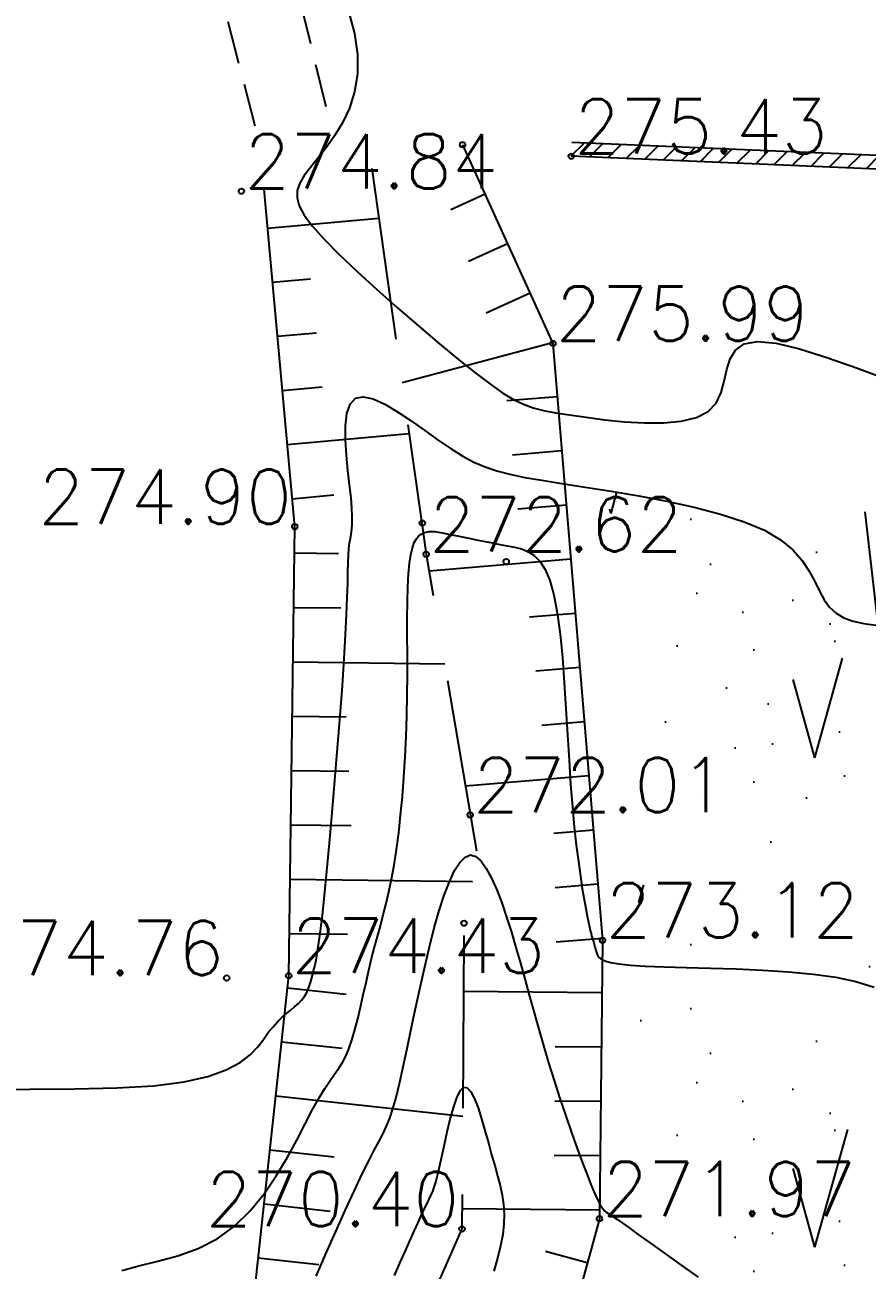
# Model space of a CAD drawing. Extents: x 524954 to 526204, y 9523489 to 9524010.
# Drawn here: x 525592.98 to 525608.46, y 9523637.59 to 9523660.49 of the extents above; entities that cross this region are included whole.
import ezdxf
from ezdxf.enums import TextEntityAlignment as Align

# ---------------------------------------------------------------- set-up
doc = ezdxf.new("R2010")
doc.units = 0
doc.header["$PDMODE"] = 33
doc.header["$PDSIZE"] = 0.1
doc.linetypes.add('CACHE2', pattern=[4.7625, 3.175, -1.5875])
for name, color, linetype in [('Bas_Talus', 40, 'CACHE2'), ('Caniveau', 5, 'CACHE2'), ('Cloture', 7, 'Continuous'), ('CN_01_00', 3, 'Continuous'), ('CN_02_00', 4, 'Continuous'), ('CN_05_00', 6, 'Continuous'), ('Haut_Talus', 30, 'Continuous'), ('Murs', 1, 'Continuous'), ('Talus', 2, 'Continuous'), ('TopoAlt', 3, 'Continuous'), ('TOPOJIS', 7, 'Continuous'), ('Végétation_Plantation', 70, 'Continuous')]:
    doc.layers.add(name, color=color, linetype=linetype)
doc.styles.add('Simplex 1.0', font='Simplex.shx', dxfattribs={"width": 0.99, "height": 1})

# ---------------------------------------------------------------- blocks, each defined once
blk = doc.blocks.new('TCPOINT M')
at = {"color": 0}
blk.add_point((0, 0), dxfattribs=at)
at = {"layer": 'TopoAlt', "style": 'Simplex 1.0', "width": 0.99}
blk.add_attdef('ALT', (0.15, 0.15), '', height=1, dxfattribs=at)

msp = doc.modelspace()

# ---------------------------------------------------------------- hatches: boundary and pattern name
at = {"layer": 'Murs'}
h = msp.add_hatch(dxfattribs=at)
h.set_pattern_fill('_U', color=256, scale=0.25, angle=45, style=0, pattern_type=0)
h.set_pattern_definition([(45, (0, 0), (-0.1767766952966, 0.1767766952966), [])])
h.paths.add_polyline_path([(525642.364, 9523653.203), (525623.111, 9523657.215), (525615.146, 9523657.565), (525603.024, 9523658.078), (525603.035, 9523658.328), (525615.157, 9523657.814), (525623.142, 9523657.463), (525642.415, 9523653.447)])
at = {"layer": 'Végétation_Plantation', "linetype": 'CACHE2', "ltscale": 0.5}
h = msp.add_hatch(dxfattribs=at)
h.set_pattern_fill('BROUSS', color=256, scale=1.5, style=0)
h.set_pattern_definition([(74.475889, (0, 0), (-3.750000001, 13.500000005), [2.25, -11.761156275]), (74.475889, (3.75, 4.5), (-3.750000001, 13.500000005), [2.25, -11.761156275]), (74.475889, (7.5, 9), (-3.750000001, 13.500000005), [2.25, -11.761156275]), (105.524111, (0, 0), (-7.500000003, 4e-10), [1.5, -12.511156275]), (105.524111, (3.75, 4.5), (-7.500000003, 4e-10), [1.5, -12.511156275]), (105.524111, (7.5, 9), (-7.500000003, 4e-10), [1.5, -12.511156275]), (0, (0.453, 0.484), (3.75, 4.5), [0, -7.5]), (0, (1.468, 1.072), (3.75, 4.5), [0, -7.5]), (0, (1.1713, 1.8804), (3.75, 4.5), [0, -7.5]), (0, (2.327, 1.9907), (3.75, 4.5), [0, -7.5]), (0, (1.64, 3.7912), (3.75, 4.5), [0, -7.5]), (0, (0.3684, 2.1545), (3.75, 4.5), [0, -7.5]), (0, (0.281, 2.4684), (3.75, 4.5), [0, -7.5]), (0, (0.0314, 3.7912), (3.75, 4.5), [0, -7.5]), (0, (-0.7807, 0.2634), (3.75, 4.5), [0, -7.5]), (0, (-0.8588, 0.9984), (3.75, 4.5), [0, -7.5]), (0, (-1.468, 0.19), (3.75, 4.5), [0, -7.5]), (0, (-1.624, 1.2924), (3.75, 4.5), [0, -7.5]), (0, (-1.1242, 1.9905), (3.75, 4.5), [0, -7.5]), (0, (-1.3274, 2.6888), (3.75, 4.5), [0, -7.5]), (0, (-1.9207, 3.5707), (3.75, 4.5), [0, -7.5]), (0, (-0.406, 2.9085), (3.75, 4.5), [0, -7.5]), (0, (-2.53, 2.064), (3.75, 4.5), [0, -7.5]), (0, (-2.7485, 0.6675), (3.75, 4.5), [0, -7.5]), (0, (-1.1235, -0.4347), (3.75, 4.5), [0, -7.5]), (0, (-0.156, -0.7287), (3.75, 4.5), [0, -7.5]), (0, (-0.812, -1.537), (3.75, 4.5), [0, -7.5]), (0, (1.5774, -1.4635), (3.75, 4.5), [0, -7.5]), (0, (0.5466, -0.3245), (3.75, 4.5), [0, -7.5]), (0, (1.468, -0.104), (3.75, 4.5), [0, -7.5])])
edge = h.paths.add_edge_path()
edge.add_line((525603.708, 9523651.917), (525604.316, 9523643.682))
edge.add_line((525604.316, 9523643.682), (525604.258, 9523638.43))
edge.add_line((525604.258, 9523638.43), (525602.189, 9523630.893))
edge.add_line((525602.189, 9523630.893), (525600.46, 9523615.84))
edge.add_line((525600.46, 9523615.84), (525600.246, 9523608.403))
edge.add_line((525600.246, 9523608.403), (525608.91, 9523600.84))
edge.add_line((525608.91, 9523600.84), (525613.364, 9523595.903))
edge.add_line((525613.364, 9523595.903), (525618.862, 9523592.168))
edge.add_line((525618.862, 9523592.168), (525621.565, 9523591.927))
edge.add_line((525621.565, 9523591.927), (525622.564, 9523594.28))
edge.add_line((525622.564, 9523594.28), (525620.711, 9523597.954))
edge.add_line((525620.711, 9523597.954), (525616.544, 9523601.433))
edge.add_line((525616.544, 9523601.433), (525615.815, 9523602.539))
edge.add_line((525615.815, 9523602.539), (525614.269, 9523607.932))
edge.add_line((525614.269, 9523607.932), (525614.127, 9523611.871))
edge.add_line((525614.127, 9523611.871), (525613.362, 9523616.707))
edge.add_line((525613.362, 9523616.707), (525613.37, 9523620.459))
edge.add_line((525613.37, 9523620.459), (525613.416, 9523620.919))
edge.add_line((525613.416, 9523620.919), (525610.77, 9523625.896))
edge.add_line((525610.77, 9523625.896), (525609.551, 9523629.318))
edge.add_line((525609.551, 9523629.318), (525608.776, 9523630.898))
edge.add_line((525608.776, 9523630.898), (525609.025, 9523636.424))
edge.add_line((525609.025, 9523636.424), (525608.54, 9523644.276))
edge.add_line((525608.54, 9523644.276), (525607.714, 9523651.451))
edge.add_line((525607.714, 9523651.451), (525603.758, 9523651.916))

# ---------------------------------------------------------------- linework, layer by layer
at = {"layer": 'Bas_Talus', "flags": 128}
msp.add_lwpolyline([(525599.357, 9523657.854), (525600.356, 9523650.755), (525601.3, 9523645.196), (525601.052, 9523643.968), (525601.014, 9523638.343), (525599.463, 9523634.839), (525598.397, 9523632.673), (525596.606, 9523627.292), (525596.086, 9523614.07), (525598.152, 9523606.809), (525601.835, 9523601.931), (525610.196, 9523596.063), (525612.906, 9523592.721), (525619.121, 9523587.29), (525620.98, 9523587.278), (525626.263, 9523584.629)], dxfattribs=at)
at = {"layer": 'Caniveau', "ltscale": 0.25, "flags": 128}
for points in [[(525597.213, 9523658.632), (525596.049, 9523663.095), (525593.299, 9523673.207), (525592.831, 9523675.844), (525591.953, 9523679.778), (525585.746, 9523702.035)], [(525598.516, 9523658.987), (525597.291, 9523663.969), (525593.69, 9523678.437), (525593.3, 9523679.958), (525593.033, 9523681.042)]]:
    msp.add_lwpolyline(points, dxfattribs=at)
at = {"layer": 'Cloture', "flags": 128}
for points in [[(525642.415, 9523653.447), (525623.142, 9523657.463), (525615.157, 9523657.814), (525603.035, 9523658.328)], [(525642.415, 9523653.447), (525623.142, 9523657.463), (525615.157, 9523657.814), (525603.035, 9523658.328)], [(525642.364, 9523653.203), (525623.111, 9523657.215), (525615.146, 9523657.565), (525603.024, 9523658.078)]]:
    msp.add_lwpolyline(points, dxfattribs=at)
at = {"layer": 'CN_01_00', "flags": 128}
for points, elevation in [([(525594.758, 9523637.582), (525595.069, 9523637.665), (525595.419, 9523637.75), (525595.789, 9523637.852), (525596.16, 9523637.985), (525596.513, 9523638.163), (525596.833, 9523638.397), (525597.119, 9523638.677), (525597.374, 9523638.989), (525597.599, 9523639.32), (525597.799, 9523639.654), (525597.975, 9523639.979), (525598.13, 9523640.279), (525598.266, 9523640.542), (525598.387, 9523640.757), (525598.494, 9523640.93), (525598.588, 9523641.072), (525598.672, 9523641.192), (525598.747, 9523641.3), (525598.814, 9523641.407), (525598.876, 9523641.523), (525598.934, 9523641.658), (525598.99, 9523641.819), (525599.043, 9523642.004), (525599.096, 9523642.207), (525599.147, 9523642.424), (525599.198, 9523642.649), (525599.249, 9523642.876), (525599.3, 9523643.102), (525599.352, 9523643.32), (525599.405, 9523643.527), (525599.459, 9523643.726), (525599.513, 9523643.923), (525599.567, 9523644.122), (525599.619, 9523644.328), (525599.671, 9523644.546), (525599.72, 9523644.781), (525599.766, 9523645.039), (525599.81, 9523645.322), (525599.85, 9523645.629), (525599.886, 9523645.956), (525599.918, 9523646.3), (525599.946, 9523646.659), (525599.969, 9523647.027), (525599.986, 9523647.403), (525599.999, 9523647.783), (525600.006, 9523648.163), (525600.009, 9523648.538), (525600.009, 9523648.904), (525600.008, 9523649.253), (525600.008, 9523649.583), (525600.011, 9523649.886), (525600.017, 9523650.158), (525600.028, 9523650.394), (525600.046, 9523650.59), (525600.071, 9523650.748), (525600.101, 9523650.873), (525600.136, 9523650.969), (525600.175, 9523651.04), (525600.216, 9523651.091), (525600.261, 9523651.126), (525600.307, 9523651.15), (525600.354, 9523651.165), (525600.403, 9523651.173), (525600.456, 9523651.175), (525600.515, 9523651.172), (525600.58, 9523651.163), (525600.653, 9523651.15), (525600.735, 9523651.134), (525600.829, 9523651.114), (525600.934, 9523651.092), (525601.049, 9523651.068), (525601.173, 9523651.043), (525601.303, 9523651.017), (525601.438, 9523650.99), (525601.575, 9523650.964), (525601.712, 9523650.938), (525601.848, 9523650.913), (525601.98, 9523650.889), (525602.107, 9523650.857), (525602.228, 9523650.809), (525602.342, 9523650.735), (525602.448, 9523650.627), (525602.544, 9523650.476), (525602.63, 9523650.272), (525602.704, 9523650.007), (525602.766, 9523649.675), (525602.817, 9523649.287), (525602.86, 9523648.855), (525602.895, 9523648.393), (525602.926, 9523647.915), (525602.955, 9523647.435), (525602.983, 9523646.965), (525603.012, 9523646.52), (525603.044, 9523646.111), (525603.08, 9523645.738), (525603.116, 9523645.402), (525603.154, 9523645.102), (525603.191, 9523644.836), (525603.226, 9523644.603), (525603.26, 9523644.403), (525603.29, 9523644.236), (525603.316, 9523644.098), (525603.338, 9523643.988), (525603.357, 9523643.9), (525603.373, 9523643.832), (525603.387, 9523643.779), (525603.399, 9523643.738), (525603.409, 9523643.704), (525603.419, 9523643.673), (525603.428, 9523643.643), (525603.437, 9523643.612), (525603.445, 9523643.58), (525603.454, 9523643.548), (525603.463, 9523643.516), (525603.472, 9523643.483), (525603.482, 9523643.449), (525603.492, 9523643.414), (525603.505, 9523643.379), (525603.527, 9523643.345), (525603.569, 9523643.31), (525603.639, 9523643.278), (525603.746, 9523643.248), (525603.901, 9523643.221), (525604.111, 9523643.198), (525604.386, 9523643.179), (525604.732, 9523643.165), (525605.136, 9523643.154), (525605.583, 9523643.143), (525606.055, 9523643.127), (525606.539, 9523643.106), (525607.016, 9523643.075), (525607.472, 9523643.032), (525607.89, 9523642.973), (525608.26, 9523642.896), (525608.592, 9523642.792)], 273), ([(525599.773, 9523637.485), (525599.874, 9523637.714), (525599.968, 9523637.928), (525600.055, 9523638.126), (525600.135, 9523638.305), (525600.206, 9523638.465), (525600.269, 9523638.604), (525600.324, 9523638.72), (525600.371, 9523638.813), (525600.41, 9523638.891), (525600.444, 9523638.96), (525600.475, 9523639.031), (525600.505, 9523639.11), (525600.534, 9523639.207), (525600.566, 9523639.329), (525600.602, 9523639.485), (525600.644, 9523639.679), (525600.691, 9523639.9), (525600.742, 9523640.133), (525600.797, 9523640.363), (525600.856, 9523640.574), (525600.917, 9523640.753), (525600.981, 9523640.883), (525601.045, 9523640.949), (525601.111, 9523640.942), (525601.177, 9523640.868), (525601.243, 9523640.74), (525601.309, 9523640.57), (525601.373, 9523640.37), (525601.437, 9523640.152), (525601.499, 9523639.928), (525601.559, 9523639.71), (525601.617, 9523639.508), (525601.669, 9523639.319), (525601.715, 9523639.141), (525601.752, 9523638.968), (525601.777, 9523638.796), (525601.789, 9523638.621), (525601.785, 9523638.438), (525601.763, 9523638.244), (525601.721, 9523638.035), (525601.665, 9523637.809), (525601.599, 9523637.567)], 271)]:
    msp.add_lwpolyline(points, dxfattribs=dict(at, elevation=elevation))
at = {"layer": 'CN_02_00', "flags": 128}
for points, elevation in [([(525592.234, 9523640.902), (525593.067, 9523640.913), (525593.891, 9523640.921), (525594.664, 9523640.939), (525595.345, 9523640.979), (525595.902, 9523641.05), (525596.34, 9523641.149), (525596.678, 9523641.269), (525596.933, 9523641.404), (525597.12, 9523641.547), (525597.258, 9523641.691), (525597.363, 9523641.829), (525597.452, 9523641.956), (525597.539, 9523642.065), (525597.625, 9523642.159), (525597.71, 9523642.24), (525597.792, 9523642.311), (525597.87, 9523642.375), (525597.943, 9523642.435), (525598.008, 9523642.493), (525598.065, 9523642.553), (525598.113, 9523642.616), (525598.153, 9523642.683), (525598.185, 9523642.752), (525598.212, 9523642.823), (525598.234, 9523642.894), (525598.253, 9523642.964), (525598.27, 9523643.032), (525598.286, 9523643.098), (525598.302, 9523643.162), (525598.319, 9523643.234), (525598.338, 9523643.325), (525598.359, 9523643.447), (525598.384, 9523643.612), (525598.413, 9523643.831), (525598.446, 9523644.115), (525598.484, 9523644.477), (525598.528, 9523644.923), (525598.577, 9523645.438), (525598.627, 9523646.001), (525598.678, 9523646.593), (525598.727, 9523647.193), (525598.773, 9523647.781), (525598.814, 9523648.337), (525598.848, 9523648.84), (525598.873, 9523649.276), (525598.891, 9523649.646), (525598.904, 9523649.958), (525598.912, 9523650.216), (525598.917, 9523650.429), (525598.922, 9523650.603), (525598.928, 9523650.745), (525598.936, 9523650.861), (525598.947, 9523650.958), (525598.961, 9523651.044), (525598.974, 9523651.128), (525598.986, 9523651.217), (525598.993, 9523651.32), (525598.995, 9523651.446), (525598.989, 9523651.601), (525598.973, 9523651.795), (525598.946, 9523652.032), (525598.915, 9523652.299), (525598.888, 9523652.58), (525598.87, 9523652.859), (525598.871, 9523653.12), (525598.897, 9523653.345), (525598.955, 9523653.519), (525599.054, 9523653.626), (525599.198, 9523653.654), (525599.381, 9523653.612), (525599.595, 9523653.514), (525599.83, 9523653.376), (525600.078, 9523653.21), (525600.33, 9523653.032), (525600.578, 9523652.855), (525600.813, 9523652.694), (525601.03, 9523652.559), (525601.235, 9523652.45), (525601.441, 9523652.362), (525601.658, 9523652.289), (525601.896, 9523652.226), (525602.168, 9523652.17), (525602.482, 9523652.116), (525602.852, 9523652.057), (525603.282, 9523651.991), (525603.758, 9523651.916), (525604.264, 9523651.83), (525604.779, 9523651.732), (525605.287, 9523651.621), (525605.767, 9523651.495), (525606.203, 9523651.354), (525606.575, 9523651.196), (525606.871, 9523651.021), (525607.098, 9523650.834), (525607.27, 9523650.64), (525607.4, 9523650.446), (525607.502, 9523650.257), (525607.589, 9523650.079), (525607.675, 9523649.918), (525607.772, 9523649.78), (525607.893, 9523649.669), (525608.039, 9523649.584), (525608.21, 9523649.522), (525608.406, 9523649.48), (525608.627, 9523649.454)], 274), ([(525598.333, 9523637.475), (525598.512, 9523637.886), (525598.692, 9523638.294), (525598.866, 9523638.685), (525599.029, 9523639.041), (525599.174, 9523639.348), (525599.298, 9523639.596), (525599.401, 9523639.794), (525599.488, 9523639.957), (525599.563, 9523640.1), (525599.628, 9523640.237), (525599.687, 9523640.384), (525599.744, 9523640.554), (525599.803, 9523640.763), (525599.866, 9523641.022), (525599.934, 9523641.324), (525600.006, 9523641.662), (525600.082, 9523642.024), (525600.161, 9523642.402), (525600.244, 9523642.786), (525600.329, 9523643.166), (525600.416, 9523643.534), (525600.505, 9523643.881), (525600.596, 9523644.2), (525600.689, 9523644.485), (525600.783, 9523644.732), (525600.878, 9523644.935), (525600.974, 9523645.088), (525601.071, 9523645.186), (525601.168, 9523645.224), (525601.266, 9523645.197), (525601.364, 9523645.112), (525601.461, 9523644.977), (525601.557, 9523644.798), (525601.652, 9523644.583), (525601.745, 9523644.341), (525601.835, 9523644.079), (525601.922, 9523643.804), (525602.007, 9523643.523), (525602.089, 9523643.236), (525602.17, 9523642.944), (525602.251, 9523642.647), (525602.334, 9523642.344), (525602.421, 9523642.035), (525602.511, 9523641.72), (525602.607, 9523641.399), (525602.709, 9523641.072), (525602.815, 9523640.745), (525602.923, 9523640.425), (525603.03, 9523640.116), (525603.134, 9523639.826), (525603.232, 9523639.561), (525603.321, 9523639.328), (525603.399, 9523639.132), (525603.465, 9523638.978), (525603.519, 9523638.861), (525603.564, 9523638.776), (525603.602, 9523638.717), (525603.635, 9523638.677), (525603.665, 9523638.651), (525603.695, 9523638.633), (525603.727, 9523638.615), (525603.763, 9523638.593), (525603.809, 9523638.562), (525603.873, 9523638.518), (525603.962, 9523638.455), (525604.081, 9523638.369), (525604.238, 9523638.256), (525604.44, 9523638.111), (525604.694, 9523637.93), (525605.003, 9523637.71), (525605.359, 9523637.458)], 272)]:
    msp.add_lwpolyline(points, dxfattribs=dict(at, elevation=elevation))
at = {"layer": 'CN_05_00', "elevation": 275, "flags": 128}
msp.add_lwpolyline([(525598.927, 9523660.748), (525599.037, 9523660.338), (525599.095, 9523659.948), (525599.093, 9523659.59), (525599.039, 9523659.262), (525598.943, 9523658.964), (525598.816, 9523658.695), (525598.67, 9523658.452), (525598.516, 9523658.235), (525598.364, 9523658.042), (525598.227, 9523657.871), (525598.114, 9523657.721), (525598.032, 9523657.583), (525597.985, 9523657.45), (525597.98, 9523657.313), (525598.021, 9523657.163), (525598.113, 9523656.993), (525598.263, 9523656.793), (525598.474, 9523656.556), (525598.75, 9523656.277), (525599.078, 9523655.964), (525599.442, 9523655.63), (525599.828, 9523655.288), (525600.22, 9523654.949), (525600.602, 9523654.626), (525600.959, 9523654.333), (525601.276, 9523654.08), (525601.542, 9523653.877), (525601.766, 9523653.72), (525601.962, 9523653.602), (525602.143, 9523653.514), (525602.322, 9523653.45), (525602.514, 9523653.401), (525602.733, 9523653.36), (525602.99, 9523653.32), (525603.296, 9523653.275), (525603.639, 9523653.231), (525604.002, 9523653.194), (525604.369, 9523653.172), (525604.723, 9523653.172), (525605.048, 9523653.202), (525605.327, 9523653.269), (525605.544, 9523653.38), (525605.689, 9523653.538), (525605.779, 9523653.732), (525605.836, 9523653.942), (525605.884, 9523654.154), (525605.946, 9523654.35), (525606.045, 9523654.512), (525606.205, 9523654.624), (525606.449, 9523654.669), (525606.792, 9523654.636), (525607.222, 9523654.534), (525607.721, 9523654.378), (525608.268, 9523654.185), (525608.843, 9523653.969)], dxfattribs=at)
at = {"layer": 'Haut_Talus', "flags": 128}
for points in [[(525601.024, 9523658.289), (525602.687, 9523654.633), (525603.599, 9523643.656), (525603.543, 9523638.531), (525601.483, 9523631.03), (525599.745, 9523615.892), (525599.52, 9523608.085), (525608.406, 9523600.328), (525612.89, 9523595.359), (525618.613, 9523591.471), (525621.501, 9523591.213)], [(525619.5, 9523585.574), (525612.277, 9523590.807), (525607.186, 9523595.808), (525599.957, 9523599.753), (525597.247, 9523603.032), (525593.096, 9523611.496), (525592.851, 9523613.063), (525593.481, 9523618.717), (525594.45, 9523630.102), (525596.089, 9523633.861), (525596.995, 9523635.297), (525597.827, 9523643.003), (525597.939, 9523651.265), (525597.377, 9523657.469)], [(525623.649, 9523590.188), (525623.266, 9523594.48), (525621.285, 9523598.409), (525617.085, 9523601.916), (525616.474, 9523602.842), (525614.983, 9523608.045), (525614.842, 9523611.94), (525614.079, 9523616.763), (525614.087, 9523620.422), (525614.151, 9523621.064), (525611.428, 9523626.186), (525610.213, 9523629.597), (525609.501, 9523631.049), (525609.743, 9523636.43), (525609.255, 9523644.339), (525608.426, 9523651.533)]]:
    msp.add_lwpolyline(points, dxfattribs=at)
at = {"layer": 'Talus'}
for p, q in [((525601.438, 9523657.379), (525600.807, 9523657.092)), ((525601.438, 9523657.379), (525600.807, 9523657.092)), ((525597.442, 9523656.756), (525599.486, 9523656.941)), ((525597.442, 9523656.756), (525599.486, 9523656.941)), ((525601.852, 9523656.468), (525601.132, 9523656.141)), ((525601.852, 9523656.468), (525601.132, 9523656.141)), ((525597.532, 9523655.76), (525598.23, 9523655.824)), ((525597.532, 9523655.76), (525598.23, 9523655.824)), ((525602.266, 9523655.558), (525601.456, 9523655.19)), ((525602.266, 9523655.558), (525601.456, 9523655.19)), ((525597.622, 9523654.765), (525598.336, 9523654.829)), ((525597.622, 9523654.765), (525598.336, 9523654.829)), ((525602.68, 9523654.648), (525599.912, 9523653.91)), ((525602.68, 9523654.648), (525599.912, 9523653.91)), ((525597.712, 9523653.769), (525598.443, 9523653.835)), ((525597.712, 9523653.769), (525598.443, 9523653.835)), ((525602.768, 9523653.653), (525601.839, 9523653.576)), ((525602.768, 9523653.653), (525601.839, 9523653.576)), ((525597.802, 9523652.773), (525600.043, 9523652.976)), ((525597.802, 9523652.773), (525600.043, 9523652.976)), ((525602.851, 9523652.656), (525601.941, 9523652.581)), ((525602.851, 9523652.656), (525601.941, 9523652.581)), ((525597.893, 9523651.777), (525598.656, 9523651.846)), ((525597.893, 9523651.777), (525598.656, 9523651.846)), ((525602.934, 9523651.66), (525602.043, 9523651.586)), ((525602.934, 9523651.66), (525602.043, 9523651.586)), ((525597.932, 9523650.779), (525598.741, 9523650.768)), ((525597.932, 9523650.779), (525598.741, 9523650.768)), ((525603.017, 9523650.663), (525600.408, 9523650.446)), ((525603.017, 9523650.663), (525600.408, 9523650.446)), ((525597.919, 9523649.779), (525598.788, 9523649.767)), ((525597.919, 9523649.779), (525598.788, 9523649.767)), ((525603.099, 9523649.667), (525602.258, 9523649.597)), ((525603.099, 9523649.667), (525602.258, 9523649.597)), ((525597.905, 9523648.779), (525600.698, 9523648.741)), ((525597.905, 9523648.779), (525600.698, 9523648.741)), ((525603.182, 9523648.67), (525602.37, 9523648.602)), ((525603.182, 9523648.67), (525602.37, 9523648.602)), ((525597.892, 9523647.779), (525598.884, 9523647.766)), ((525597.892, 9523647.779), (525598.884, 9523647.766)), ((525603.265, 9523647.673), (525602.481, 9523647.608)), ((525603.265, 9523647.673), (525602.481, 9523647.608)), ((525597.878, 9523646.779), (525598.932, 9523646.765)), ((525597.878, 9523646.779), (525598.932, 9523646.765)), ((525603.348, 9523646.677), (525601.08, 9523646.489)), ((525603.348, 9523646.677), (525601.08, 9523646.489)), ((525597.865, 9523645.779), (525598.979, 9523645.764)), ((525597.865, 9523645.779), (525598.979, 9523645.764)), ((525603.43, 9523645.68), (525602.703, 9523645.62)), ((525603.43, 9523645.68), (525602.703, 9523645.62)), ((525597.851, 9523644.779), (525601.206, 9523644.734)), ((525597.851, 9523644.779), (525601.206, 9523644.734)), ((525603.513, 9523644.684), (525602.728, 9523644.618)), ((525603.513, 9523644.684), (525602.728, 9523644.618)), ((525597.838, 9523643.78), (525598.908, 9523643.765)), ((525597.838, 9523643.78), (525598.908, 9523643.765)), ((525603.596, 9523643.687), (525602.747, 9523643.617)), ((525603.596, 9523643.687), (525602.747, 9523643.617)), ((525597.803, 9523642.781), (525598.882, 9523642.664)), ((525597.803, 9523642.781), (525598.882, 9523642.664)), ((525603.588, 9523642.687), (525601.043, 9523642.715)), ((525603.588, 9523642.687), (525601.043, 9523642.715)), ((525597.696, 9523641.787), (525598.809, 9523641.667)), ((525597.696, 9523641.787), (525598.809, 9523641.667)), ((525603.577, 9523641.687), (525602.73, 9523641.697)), ((525603.577, 9523641.687), (525602.73, 9523641.697)), ((525597.588, 9523640.792), (525601.028, 9523640.421)), ((525597.588, 9523640.792), (525601.028, 9523640.421)), ((525603.566, 9523640.687), (525602.721, 9523640.697)), ((525603.566, 9523640.687), (525602.721, 9523640.697)), ((525597.481, 9523639.798), (525598.661, 9523639.671)), ((525597.481, 9523639.798), (525598.661, 9523639.671)), ((525603.555, 9523639.687), (525602.711, 9523639.697)), ((525603.555, 9523639.687), (525602.711, 9523639.697)), ((525597.374, 9523638.804), (525598.587, 9523638.673)), ((525597.374, 9523638.804), (525598.587, 9523638.673)), ((525603.544, 9523638.688), (525601.017, 9523638.715)), ((525603.544, 9523638.688), (525601.017, 9523638.715)), ((525597.266, 9523637.81), (525598.384, 9523637.689)), ((525597.266, 9523637.81), (525598.384, 9523637.689)), ((525603.319, 9523637.718), (525602.551, 9523637.929)), ((525603.319, 9523637.718), (525602.551, 9523637.929))]:
    msp.add_line(p, q, dxfattribs=at)

# ---------------------------------------------------------------- block references
at = {"layer": 'TOPOJIS'}
ref = msp.add_blockref('TCPOINT M', (525603.024, 9523658.078, 275.43), dxfattribs=at)
ref.add_attrib('ALT', '275.43', (525603.074, 9523658.128, 275.43), dxfattribs={"layer": 'TopoAlt', "height": 1, "style": 'Simplex 1.0', "width": 0.99})
ref = msp.add_blockref('TCPOINT M', (525596.957, 9523657.435, 274.84), dxfattribs=at)
ref.add_attrib('ALT', '274.84', (525597.007, 9523657.485, 274.84), dxfattribs={"layer": 'TopoAlt', "height": 1, "style": 'Simplex 1.0', "width": 0.99})
for p in [(525601.024, 9523658.289, 275.49), (525600.285, 9523651.329, 273.08), (525601.828, 9523650.62, 272.78), (525601.052, 9523643.968, 271.38)]:
    msp.add_blockref('TCPOINT M', p, dxfattribs=at)
ref = msp.add_blockref('TCPOINT M', (525602.687, 9523654.633, 275.99), dxfattribs=at)
ref.add_attrib('ALT', '275.99', (525602.737, 9523654.683, 275.99), dxfattribs={"layer": 'TopoAlt', "height": 1, "style": 'Simplex 1.0', "width": 0.99})
ref = msp.add_blockref('TCPOINT M', (525597.939, 9523651.265, 274.9), dxfattribs=at)
ref.add_attrib('ALT', '274.90', dxfattribs={"layer": 'TopoAlt', "height": 1, "style": 'Simplex 1.0', "width": 0.99}).set_placement((525597.889, 9523651.315, 274.9), align=Align.RIGHT)
ref = msp.add_blockref('TCPOINT M', (525600.356, 9523650.755, 272.62), dxfattribs=at)
ref.add_attrib('ALT', '272.62', (525600.406, 9523650.805, 272.62), dxfattribs={"layer": 'TopoAlt', "height": 1, "style": 'Simplex 1.0', "width": 0.99})
ref = msp.add_blockref('TCPOINT M', (525601.165, 9523645.96, 272.01), dxfattribs=at)
ref.add_attrib('ALT', '272.01', (525601.215, 9523646.01, 272.01), dxfattribs={"layer": 'TopoAlt', "height": 1, "style": 'Simplex 1.0', "width": 0.99})
ref = msp.add_blockref('TCPOINT M', (525603.599, 9523643.656, 273.12), dxfattribs=at)
ref.add_attrib('ALT', '273.12', (525603.649, 9523643.706, 273.12), dxfattribs={"layer": 'TopoAlt', "height": 1, "style": 'Simplex 1.0', "width": 0.99})
ref = msp.add_blockref('TCPOINT M', (525596.686, 9523642.96, 274.76), dxfattribs=at)
ref.add_attrib('ALT', '274.76', dxfattribs={"layer": 'TopoAlt', "height": 1, "style": 'Simplex 1.0', "width": 0.99}).set_placement((525596.636, 9523643.01, 274.76), align=Align.RIGHT)
ref = msp.add_blockref('TCPOINT M', (525597.827, 9523643.003, 274.43), dxfattribs=at)
ref.add_attrib('ALT', '274.43', (525597.877, 9523643.053, 274.43), dxfattribs={"layer": 'TopoAlt', "height": 1, "style": 'Simplex 1.0', "width": 0.99})
ref = msp.add_blockref('TCPOINT M', (525603.543, 9523638.531, 271.97), dxfattribs=at)
ref.add_attrib('ALT', '271.97', (525603.593, 9523638.581, 271.97), dxfattribs={"layer": 'TopoAlt', "height": 1, "style": 'Simplex 1.0', "width": 0.99})
ref = msp.add_blockref('TCPOINT M', (525601.014, 9523638.343, 270.4), dxfattribs=at)
ref.add_attrib('ALT', '270.40', dxfattribs={"layer": 'TopoAlt', "height": 1, "style": 'Simplex 1.0', "width": 0.99}).set_placement((525600.964, 9523638.393, 270.4), align=Align.RIGHT)

doc.saveas('drawing.dxf')
